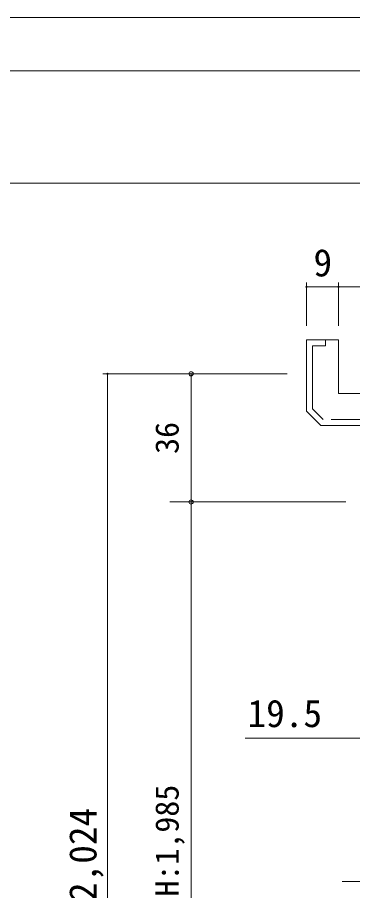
# Model space of a CAD drawing. Units: millimetres on the paper, enlarged 10 times, with parts at other scales. Extents: x -2000 to 2000, y -1385 to 1385.
# Drawn here: x -1296 to -982, y 568 to 1385 of the extents above; entities that cross this region are included whole.
import ezdxf
from ezdxf.enums import TextEntityAlignment as Align

# ---------------------------------------------------------------- set-up
doc = ezdxf.new("R2010")
doc.units = ezdxf.units.MM
doc.header["$LTSCALE"] = 10
doc.header["$PDMODE"] = 32
doc.header["$PDSIZE"] = 4
doc.linetypes.add('DOUBLE_CHAIN2', pattern=[12.8, 9, -1, 0.6, -0.6, 0.6, -1])
doc.linetypes.add('USER2', pattern=[9.525, 6.35, -3.175])
for name, color, linetype, lineweight in [('1-0_H-SYM', 7, 'Continuous', 20), ('1-1_0', 7, 'Continuous', 20), ('2-0_18', 7, 'Continuous', 18)]:
    doc.layers.add(name, color=color, linetype=linetype, lineweight=lineweight)
doc.styles.add('ＭＳ ゴシック', font='')
doc.styles.get('ＭＳ ゴシック').set_extended_font_data('MS Gothic')

msp = doc.modelspace()

# ---------------------------------------------------------------- linework, layer by layer
at = {"layer": '1-0_H-SYM'}
for p, q in [((-1950, 1335), (380, 1335)), ((-1950, 1335), (380, 1335)), ((-1950, 1230), (380, 1230)), ((-1950, 1230), (380, 1230))]:
    msp.add_line(p, q, dxfattribs=at)
at = {"layer": '1-1_0'}
for p, q in [((-1950, 1335), (380, 1335)), ((-1950, 1230), (380, 1230))]:
    msp.add_line(p, q, dxfattribs=at)
msp.add_lwpolyline([(2000, -1385), (2000, 1385), (-2000, 1385), (-2000, -1385)], dxfattribs=at)
at = {"layer": '2-0_18', "color": 4, "lineweight": 9}
for p, q in [((-1025, 1096.34), (-1025, 1136.92)), ((-995, 1096.34), (-995, 1136.92)), ((-1025, 1132.75), (-995, 1132.75)), ((-995, 1132.75), (-575, 1132.75)), ((-1043.26, 1051.34), (-1215.58, 1051.34)), ((-1211.41, 1051.34), (-1211.41, 107.52)), ((-1153.07, 1051.34), (-1043.26, 1051.34)), ((-1133.07, 1051.34), (-1133.07, 931.34)), ((-1153.07, 931.34), (-1020, 931.34)), ((-1133.07, 931.34), (-1133.07, 117.52)), ((-988.33, 931.34), (-1104.4, 931.34))]:
    msp.add_line(p, q, dxfattribs=at)
at = {"layer": '2-0_18', "lineweight": 20}
for p, q in [((-1025, 1016.34), (-1025, 1083)), ((-1025, 1083), (-995, 1083)), ((-995, 1033), (-995, 1083)), ((-938.33, 1033), (-995, 1033)), ((-1011.67, 1003), (-1025, 1016.34)), ((-938.33, 1003), (-1011.67, 1003))]:
    msp.add_line(p, q, dxfattribs=at)
at = {"layer": '2-0_18', "linetype": 'USER2', "lineweight": 20}
for p, q in [((-1007.22, 1077.45), (-1007.22, 1083)), ((-1019.44, 1018.64), (-1019.44, 1077.45)), ((-1019.44, 1077.45), (-1007.22, 1077.45)), ((-1009.37, 1008.56), (-1019.44, 1018.64)), ((-938.33, 1008.56), (-1009.37, 1008.56))]:
    msp.add_line(p, q, dxfattribs=at)
at = {"layer": '2-0_18', "linetype": 'DOUBLE_CHAIN2', "lineweight": 20}
msp.add_line((-578.33, 575.85), (-991.67, 575.85), dxfattribs=at)
at = {"layer": '2-0_18', "color": 4, "lineweight": 9}
msp.add_lwpolyline([(-906.67, 710.33), (-971.67, 710.33), (-1082.34, 710.33)], dxfattribs=at)
for centre, start, end in [((-1025, 1132.75), 0, 180), ((-1025, 1132.75), 180, 0), ((-995, 1132.75), 0, 180), ((-995, 1132.75), 180, 0), ((-1211.41, 1051.34), 90, 270), ((-1211.41, 1051.34), 270, 90)]:
    msp.add_arc(centre, 0.521, start, end, dxfattribs=at)
at = {"layer": '2-0_18', "color": 4}
for p in [(-1133.07, 1051.34), (-1133.07, 931.34)]:
    msp.add_point(p, dxfattribs=at)

# ---------------------------------------------------------------- texts
at = {"layer": '2-0_18', "style": 'ＭＳ ゴシック'}
for s, p in [('9', (-1018.5, 1134.84)), ('19.5', (-1080.26, 712.84))]:
    msp.add_text(s, height=25.66, dxfattribs=at).set_placement(p, align=Align.BOTTOM_LEFT)
for s, height, p in [('36', 21.99, (-1138.07, 976.34)), ('枠内IH:1,985', 21.99, (-1138.07, 486.93)), ('枠外H:2,024', 25.66, (-1213.92, 452.76))]:
    msp.add_text(s, height=height, rotation=90, dxfattribs=at).set_placement(p, align=Align.BOTTOM_LEFT)

doc.saveas('drawing.dxf')
